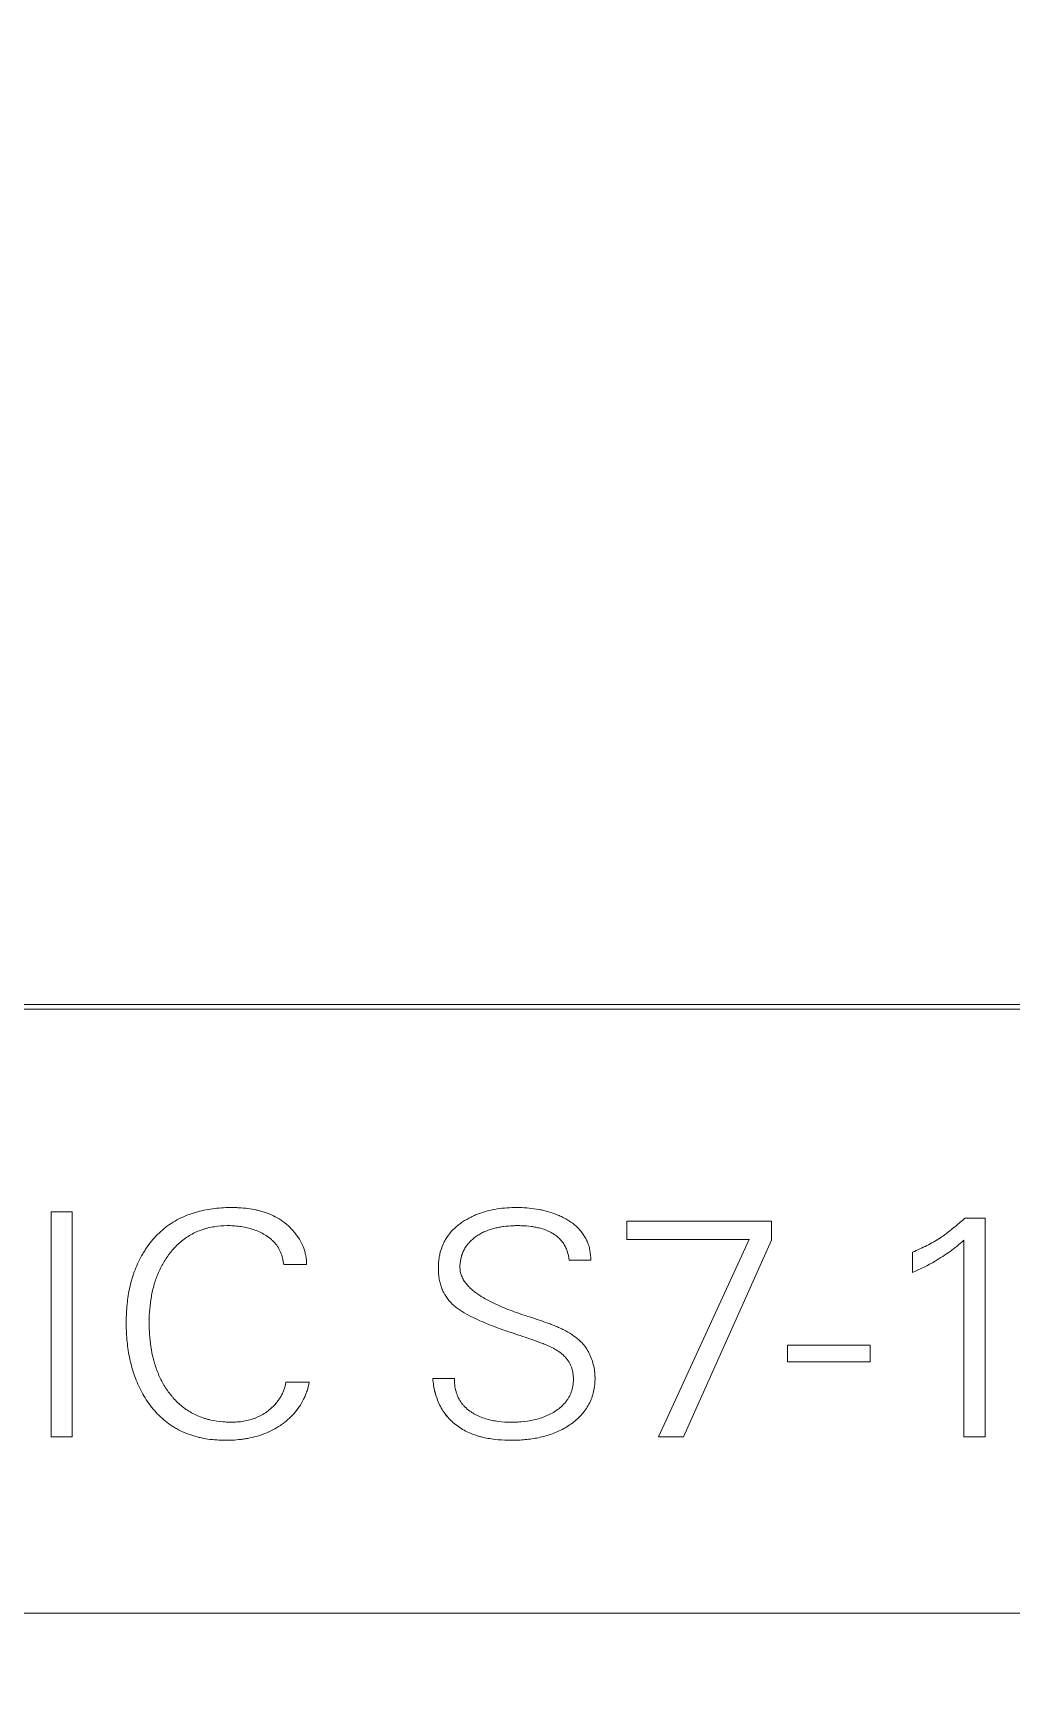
# Model space of a CAD drawing. Header units: millimetres. Extents: x 1359 to 3577, y 1333 to 3557.
# Drawn here: x 2578.28 to 2591.26, y 3249.92 to 3271.77 of the extents above; entities that cross this region are included whole.
import ezdxf

# ---------------------------------------------------------------- set-up
doc = ezdxf.new("R2010")
doc.units = ezdxf.units.MM
doc.set_wipeout_variables(frame=1)
doc.layers.add('! NO PLOT !', color=7, linetype='Continuous', true_color=0xff75dd, plot=False)
doc.layers.add('000-PI-Oprema', color=30, linetype='Continuous', lineweight=5)
doc.layers.add('002-PI-Kabelska kanalica', color=150, linetype='Continuous')

# ---------------------------------------------------------------- blocks, each defined once
blk = doc.blocks.new('6ES7515-2AN03-0AB0')
blk.add_wipeout([(49766.655, 38535.913), (49836.455, 38535.913), (49836.456, 38388.913), (49766.656, 38388.913)])
at = {"layer": '000-PI-Oprema', "color": 0, "linetype": 'ByBlock', "lineweight": 0}
for p, q in [((49812.156, 38464.696), (49772.256, 38464.696)), ((49812.156, 38464.696), (49772.256, 38464.696)), ((49812.205, 38464.632), (49772.205, 38464.632)), ((49812.205, 38464.632), (49772.205, 38464.632)), ((49788.603, 38461.941), (49788.603, 38458.953)), ((49788.882, 38461.941), (49788.603, 38461.941)), ((49788.603, 38461.941), (49788.603, 38458.953)), ((49788.882, 38461.941), (49788.603, 38461.941)), ((49788.882, 38458.953), (49788.882, 38461.941)), ((49788.882, 38458.953), (49788.882, 38461.941)), ((49796.248, 38461.817), (49796.248, 38461.573)), ((49798.167, 38461.817), (49796.248, 38461.817)), ((49796.248, 38461.817), (49796.248, 38461.573)), ((49798.167, 38461.817), (49796.248, 38461.817)), ((49798.168, 38461.564), (49798.167, 38461.817)), ((49798.168, 38461.564), (49798.167, 38461.817)), ((49801.005, 38461.858), (49800.735, 38461.858)), ((49801.005, 38461.858), (49800.735, 38461.858)), ((49801.005, 38458.953), (49801.005, 38461.858)), ((49801.005, 38458.953), (49801.005, 38461.858)), ((49796.248, 38461.573), (49797.871, 38461.573)), ((49796.248, 38461.573), (49797.871, 38461.573)), ((49797.871, 38461.573), (49796.665, 38458.953)), ((49797.871, 38461.573), (49796.665, 38458.953)), ((49796.998, 38458.952), (49798.168, 38461.564)), ((49796.998, 38458.952), (49798.168, 38461.564)), ((49800.039, 38461.407), (49800.039, 38461.138)), ((49800.039, 38461.407), (49800.039, 38461.138)), ((49800.718, 38461.564), (49800.718, 38458.953)), ((49800.718, 38461.564), (49800.718, 38458.953)), ((49791.691, 38461.242), (49791.995, 38461.242)), ((49791.691, 38461.242), (49791.995, 38461.242)), ((49793.744, 38461.188), (49793.744, 38461.192)), ((49793.744, 38461.188), (49793.744, 38461.192)), ((49795.481, 38461.299), (49795.768, 38461.299)), ((49795.481, 38461.299), (49795.768, 38461.299)), ((49798.381, 38460.169), (49798.381, 38459.95)), ((49799.477, 38460.169), (49798.381, 38460.169)), ((49798.381, 38460.169), (49798.381, 38459.95)), ((49799.477, 38460.169), (49798.381, 38460.169)), ((49799.477, 38459.95), (49799.477, 38460.169)), ((49799.477, 38459.95), (49799.477, 38460.169)), ((49798.381, 38459.95), (49799.477, 38459.95)), ((49798.381, 38459.95), (49799.477, 38459.95)), ((49792.03, 38459.678), (49791.721, 38459.678)), ((49792.03, 38459.678), (49791.721, 38459.678)), ((49793.957, 38459.727), (49793.67, 38459.727)), ((49793.957, 38459.727), (49793.67, 38459.727)), ((49788.603, 38458.953), (49788.882, 38458.953)), ((49788.603, 38458.953), (49788.882, 38458.953)), ((49800.718, 38458.953), (49801.005, 38458.953)), ((49800.718, 38458.953), (49801.005, 38458.953)), ((49817.455, 38456.613), (49766.955, 38456.613)), ((49817.455, 38456.613), (49766.955, 38456.613))]:
    blk.add_line(p, q, dxfattribs=at)
for points, knots in [([(49791.995, 38461.242), (49791.995, 38461.281), (49791.99, 38461.34), (49791.974, 38461.406), (49791.965, 38461.435), (49791.959, 38461.453), (49791.956, 38461.463), (49791.938, 38461.509), (49791.92, 38461.544), (49791.89, 38461.594), (49791.879, 38461.61), (49791.856, 38461.642), (49791.843, 38461.658), (49791.805, 38461.703), (49791.778, 38461.732), (49791.735, 38461.771), (49791.72, 38461.784), (49791.689, 38461.808), (49791.672, 38461.82), (49791.59, 38461.874), (49791.52, 38461.908), (49791.426, 38461.94), (49791.407, 38461.945), (49791.369, 38461.956), (49791.35, 38461.961), (49791.293, 38461.973), (49791.254, 38461.98), (49791.177, 38461.99), (49791.138, 38461.994), (49791.079, 38461.997), (49791.06, 38461.998), (49791.02, 38461.999), (49791.001, 38461.999), (49790.902, 38461.998), (49790.825, 38461.993), (49790.67, 38461.972), (49790.594, 38461.957), (49790.5, 38461.929), (49790.481, 38461.923), (49790.444, 38461.91), (49790.425, 38461.903), (49790.37, 38461.881), (49790.335, 38461.865), (49790.231, 38461.811), (49790.165, 38461.769), (49790.042, 38461.668), (49789.987, 38461.613), (49789.912, 38461.522), (49789.889, 38461.491), (49789.856, 38461.442), (49789.845, 38461.425), (49789.824, 38461.391), (49789.775, 38461.307), (49789.734, 38461.217), (49789.701, 38461.125), (49789.694, 38461.107), (49789.682, 38461.069), (49789.677, 38461.05), (49789.661, 38460.993), (49789.651, 38460.955), (49789.627, 38460.84), (49789.617, 38460.763), (49789.603, 38460.608), (49789.6, 38460.53), (49789.601, 38460.413), (49789.602, 38460.373), (49789.606, 38460.295), (49789.609, 38460.256), (49789.621, 38460.14), (49789.632, 38460.063), (49789.665, 38459.911), (49789.685, 38459.836), (49789.725, 38459.725), (49789.74, 38459.688), (49789.771, 38459.616), (49789.806, 38459.546), (49789.846, 38459.479), (49789.889, 38459.413), (49789.912, 38459.381), (49789.948, 38459.334), (49789.961, 38459.319), (49789.987, 38459.289), (49790.026, 38459.246), (49790.098, 38459.179), (49790.16, 38459.131), (49790.209, 38459.098), (49790.226, 38459.087), (49790.26, 38459.067), (49790.277, 38459.057), (49790.364, 38459.011), (49790.437, 38458.983), (49790.531, 38458.956), (49790.55, 38458.951), (49790.589, 38458.942), (49790.608, 38458.937), (49790.666, 38458.926), (49790.705, 38458.921), (49790.783, 38458.913), (49790.822, 38458.91), (49790.9, 38458.907), (49790.939, 38458.907), (49791.017, 38458.91), (49791.057, 38458.912), (49791.116, 38458.918), (49791.135, 38458.921), (49791.174, 38458.926), (49791.194, 38458.929), (49791.29, 38458.947), (49791.365, 38458.968), (49791.475, 38459.011), (49791.512, 38459.027), (49791.581, 38459.064), (49791.615, 38459.084), (49791.663, 38459.117), (49791.679, 38459.128), (49791.71, 38459.152), (49791.726, 38459.165), (49791.755, 38459.19), (49791.77, 38459.204), (49791.798, 38459.231), (49791.867, 38459.302), (49791.921, 38459.382), (49791.965, 38459.471), (49791.973, 38459.489), (49791.988, 38459.526), (49792.008, 38459.581), (49792.023, 38459.639), (49792.03, 38459.678)], [0, 0, 0, 0, 0.015625, 0.023438, 0.027344, 0.027344, 0.03125, 0.03125, 0.046875, 0.046875, 0.054687, 0.054687, 0.0625, 0.0625, 0.078125, 0.078125, 0.085937, 0.085937, 0.09375, 0.09375, 0.125, 0.125, 0.132812, 0.132812, 0.140625, 0.140625, 0.15625, 0.15625, 0.171875, 0.171875, 0.179687, 0.179687, 0.1875, 0.1875, 0.21875, 0.21875, 0.25, 0.25, 0.257812, 0.257812, 0.265625, 0.265625, 0.28125, 0.28125, 0.3125, 0.3125, 0.34375, 0.34375, 0.359375, 0.359375, 0.367187, 0.367187, 0.375, 0.40625, 0.40625, 0.414062, 0.414062, 0.421875, 0.421875, 0.4375, 0.4375, 0.46875, 0.46875, 0.5, 0.5, 0.515625, 0.515625, 0.53125, 0.53125, 0.5625, 0.5625, 0.59375, 0.59375, 0.609375, 0.609375, 0.625, 0.640625, 0.640625, 0.65625, 0.65625, 0.664062, 0.664062, 0.671875, 0.6875, 0.703125, 0.703125, 0.710937, 0.710937, 0.71875, 0.71875, 0.75, 0.75, 0.757812, 0.757812, 0.765625, 0.765625, 0.78125, 0.78125, 0.796875, 0.796875, 0.8125, 0.8125, 0.828125, 0.828125, 0.835937, 0.835937, 0.84375, 0.84375, 0.875, 0.875, 0.890625, 0.890625, 0.90625, 0.90625, 0.914062, 0.914062, 0.921875, 0.921875, 0.929687, 0.929687, 0.9375, 0.96875, 0.96875, 0.976562, 0.976562, 0.984375, 1, 1, 1, 1]), ([(49791.995, 38461.242), (49791.995, 38461.281), (49791.99, 38461.34), (49791.974, 38461.406), (49791.965, 38461.435), (49791.959, 38461.453), (49791.956, 38461.463), (49791.938, 38461.509), (49791.92, 38461.544), (49791.89, 38461.594), (49791.879, 38461.61), (49791.856, 38461.642), (49791.843, 38461.658), (49791.805, 38461.703), (49791.778, 38461.732), (49791.735, 38461.771), (49791.72, 38461.784), (49791.689, 38461.808), (49791.672, 38461.82), (49791.59, 38461.874), (49791.52, 38461.908), (49791.426, 38461.94), (49791.407, 38461.945), (49791.369, 38461.956), (49791.35, 38461.961), (49791.293, 38461.973), (49791.254, 38461.98), (49791.177, 38461.99), (49791.138, 38461.994), (49791.079, 38461.997), (49791.06, 38461.998), (49791.02, 38461.999), (49791.001, 38461.999), (49790.902, 38461.998), (49790.825, 38461.993), (49790.67, 38461.972), (49790.594, 38461.957), (49790.5, 38461.929), (49790.481, 38461.923), (49790.444, 38461.91), (49790.425, 38461.903), (49790.37, 38461.881), (49790.335, 38461.865), (49790.231, 38461.811), (49790.165, 38461.769), (49790.042, 38461.668), (49789.987, 38461.613), (49789.912, 38461.522), (49789.889, 38461.491), (49789.856, 38461.442), (49789.845, 38461.425), (49789.824, 38461.391), (49789.775, 38461.307), (49789.734, 38461.217), (49789.701, 38461.125), (49789.694, 38461.107), (49789.682, 38461.069), (49789.677, 38461.05), (49789.661, 38460.993), (49789.651, 38460.955), (49789.627, 38460.84), (49789.617, 38460.763), (49789.603, 38460.608), (49789.6, 38460.53), (49789.601, 38460.413), (49789.602, 38460.373), (49789.606, 38460.295), (49789.609, 38460.256), (49789.621, 38460.14), (49789.632, 38460.063), (49789.665, 38459.911), (49789.685, 38459.836), (49789.725, 38459.725), (49789.74, 38459.688), (49789.771, 38459.616), (49789.806, 38459.546), (49789.846, 38459.479), (49789.889, 38459.413), (49789.912, 38459.381), (49789.948, 38459.334), (49789.961, 38459.319), (49789.987, 38459.289), (49790.026, 38459.246), (49790.098, 38459.179), (49790.16, 38459.131), (49790.209, 38459.098), (49790.226, 38459.087), (49790.26, 38459.067), (49790.277, 38459.057), (49790.364, 38459.011), (49790.437, 38458.983), (49790.531, 38458.956), (49790.55, 38458.951), (49790.589, 38458.942), (49790.608, 38458.937), (49790.666, 38458.926), (49790.705, 38458.921), (49790.783, 38458.913), (49790.822, 38458.91), (49790.9, 38458.907), (49790.939, 38458.907), (49791.017, 38458.91), (49791.057, 38458.912), (49791.116, 38458.918), (49791.135, 38458.921), (49791.174, 38458.926), (49791.194, 38458.929), (49791.29, 38458.947), (49791.365, 38458.968), (49791.475, 38459.011), (49791.512, 38459.027), (49791.581, 38459.064), (49791.615, 38459.084), (49791.663, 38459.117), (49791.679, 38459.128), (49791.71, 38459.152), (49791.726, 38459.165), (49791.755, 38459.19), (49791.77, 38459.204), (49791.798, 38459.231), (49791.867, 38459.302), (49791.921, 38459.382), (49791.965, 38459.471), (49791.973, 38459.489), (49791.988, 38459.526), (49792.008, 38459.581), (49792.023, 38459.639), (49792.03, 38459.678)], [0, 0, 0, 0, 0.015625, 0.023438, 0.027344, 0.027344, 0.03125, 0.03125, 0.046875, 0.046875, 0.054687, 0.054687, 0.0625, 0.0625, 0.078125, 0.078125, 0.085937, 0.085937, 0.09375, 0.09375, 0.125, 0.125, 0.132812, 0.132812, 0.140625, 0.140625, 0.15625, 0.15625, 0.171875, 0.171875, 0.179687, 0.179687, 0.1875, 0.1875, 0.21875, 0.21875, 0.25, 0.25, 0.257812, 0.257812, 0.265625, 0.265625, 0.28125, 0.28125, 0.3125, 0.3125, 0.34375, 0.34375, 0.359375, 0.359375, 0.367187, 0.367187, 0.375, 0.40625, 0.40625, 0.414062, 0.414062, 0.421875, 0.421875, 0.4375, 0.4375, 0.46875, 0.46875, 0.5, 0.5, 0.515625, 0.515625, 0.53125, 0.53125, 0.5625, 0.5625, 0.59375, 0.59375, 0.609375, 0.609375, 0.625, 0.640625, 0.640625, 0.65625, 0.65625, 0.664062, 0.664062, 0.671875, 0.6875, 0.703125, 0.703125, 0.710937, 0.710937, 0.71875, 0.71875, 0.75, 0.75, 0.757812, 0.757812, 0.765625, 0.765625, 0.78125, 0.78125, 0.796875, 0.796875, 0.8125, 0.8125, 0.828125, 0.828125, 0.835937, 0.835937, 0.84375, 0.84375, 0.875, 0.875, 0.890625, 0.890625, 0.90625, 0.90625, 0.914062, 0.914062, 0.921875, 0.921875, 0.929687, 0.929687, 0.9375, 0.96875, 0.96875, 0.976562, 0.976562, 0.984375, 1, 1, 1, 1]), ([(49795.768, 38461.299), (49795.768, 38461.343), (49795.764, 38461.387), (49795.752, 38461.452), (49795.746, 38461.473), (49795.737, 38461.505), (49795.733, 38461.515), (49795.725, 38461.536), (49795.704, 38461.587), (49795.676, 38461.634), (49795.636, 38461.686), (49795.621, 38461.703), (49795.591, 38461.735), (49795.559, 38461.765), (49795.523, 38461.792), (49795.496, 38461.811), (49795.487, 38461.817), (49795.468, 38461.829), (49795.459, 38461.834), (49795.43, 38461.851), (49795.411, 38461.861), (49795.372, 38461.881), (49795.312, 38461.908), (49795.25, 38461.93), (49795.187, 38461.949), (49795.165, 38461.954), (49795.122, 38461.965), (49795.101, 38461.969), (49794.993, 38461.989), (49794.906, 38461.997), (49794.775, 38461.999), (49794.731, 38461.998), (49794.643, 38461.994), (49794.6, 38461.99), (49794.47, 38461.972), (49794.385, 38461.953), (49794.281, 38461.917), (49794.26, 38461.909), (49794.219, 38461.892), (49794.159, 38461.864), (49794.102, 38461.831), (49794.048, 38461.795), (49794.03, 38461.782), (49793.995, 38461.754), (49793.978, 38461.74), (49793.93, 38461.695), (49793.901, 38461.663), (49793.862, 38461.609), (49793.85, 38461.591), (49793.828, 38461.553), (49793.797, 38461.494), (49793.776, 38461.432), (49793.763, 38461.378), (49793.761, 38461.367), (49793.757, 38461.346), (49793.751, 38461.313), (49793.745, 38461.259), (49793.744, 38461.215), (49793.744, 38461.172), (49793.745, 38461.15), (49793.748, 38461.106), (49793.75, 38461.084), (49793.757, 38461.04), (49793.766, 38460.997), (49793.779, 38460.956), (49793.79, 38460.925), (49793.794, 38460.915), (49793.803, 38460.894), (49793.808, 38460.884), (49793.833, 38460.835), (49793.857, 38460.798), (49793.899, 38460.748), (49793.914, 38460.732), (49793.937, 38460.709), (49793.945, 38460.701), (49793.962, 38460.687), (49793.971, 38460.68), (49793.996, 38460.659), (49794.014, 38460.646), (49794.051, 38460.622), (49794.069, 38460.611), (49794.126, 38460.578), (49794.165, 38460.557), (49794.244, 38460.519), (49794.284, 38460.5), (49794.364, 38460.466), (49794.405, 38460.449), (49794.527, 38460.401), (49794.61, 38460.372), (49794.693, 38460.344)], [0, 0, 0, 0, 0.03125, 0.03125, 0.046875, 0.046875, 0.054688, 0.054688, 0.0625, 0.09375, 0.09375, 0.109375, 0.109375, 0.125, 0.140625, 0.140625, 0.148438, 0.148438, 0.15625, 0.15625, 0.171875, 0.171875, 0.1875, 0.21875, 0.21875, 0.234375, 0.234375, 0.25, 0.25, 0.3125, 0.3125, 0.34375, 0.34375, 0.375, 0.375, 0.4375, 0.4375, 0.453125, 0.453125, 0.46875, 0.5, 0.5, 0.515625, 0.515625, 0.53125, 0.53125, 0.5625, 0.5625, 0.578125, 0.578125, 0.59375, 0.625, 0.625, 0.632813, 0.632813, 0.640625, 0.65625, 0.671875, 0.671875, 0.6875, 0.6875, 0.703125, 0.703125, 0.71875, 0.734375, 0.734375, 0.742188, 0.742188, 0.75, 0.75, 0.78125, 0.78125, 0.796875, 0.796875, 0.804688, 0.804688, 0.8125, 0.8125, 0.828125, 0.828125, 0.84375, 0.84375, 0.875, 0.875, 0.90625, 0.90625, 0.9375, 0.9375, 1, 1, 1, 1]), ([(49795.768, 38461.299), (49795.768, 38461.343), (49795.764, 38461.387), (49795.752, 38461.452), (49795.746, 38461.473), (49795.737, 38461.505), (49795.733, 38461.515), (49795.725, 38461.536), (49795.704, 38461.587), (49795.676, 38461.634), (49795.636, 38461.686), (49795.621, 38461.703), (49795.591, 38461.735), (49795.559, 38461.765), (49795.523, 38461.792), (49795.496, 38461.811), (49795.487, 38461.817), (49795.468, 38461.829), (49795.459, 38461.834), (49795.43, 38461.851), (49795.411, 38461.861), (49795.372, 38461.881), (49795.312, 38461.908), (49795.25, 38461.93), (49795.187, 38461.949), (49795.165, 38461.954), (49795.122, 38461.965), (49795.101, 38461.969), (49794.993, 38461.989), (49794.906, 38461.997), (49794.775, 38461.999), (49794.731, 38461.998), (49794.643, 38461.994), (49794.6, 38461.99), (49794.47, 38461.972), (49794.385, 38461.953), (49794.281, 38461.917), (49794.26, 38461.909), (49794.219, 38461.892), (49794.159, 38461.864), (49794.102, 38461.831), (49794.048, 38461.795), (49794.03, 38461.782), (49793.995, 38461.754), (49793.978, 38461.74), (49793.93, 38461.695), (49793.901, 38461.663), (49793.862, 38461.609), (49793.85, 38461.591), (49793.828, 38461.553), (49793.797, 38461.494), (49793.776, 38461.432), (49793.763, 38461.378), (49793.761, 38461.367), (49793.757, 38461.346), (49793.751, 38461.313), (49793.745, 38461.259), (49793.744, 38461.215), (49793.744, 38461.172), (49793.745, 38461.15), (49793.748, 38461.106), (49793.75, 38461.084), (49793.757, 38461.04), (49793.766, 38460.997), (49793.779, 38460.956), (49793.79, 38460.925), (49793.794, 38460.915), (49793.803, 38460.894), (49793.808, 38460.884), (49793.833, 38460.835), (49793.857, 38460.798), (49793.899, 38460.748), (49793.914, 38460.732), (49793.937, 38460.709), (49793.945, 38460.701), (49793.962, 38460.687), (49793.971, 38460.68), (49793.996, 38460.659), (49794.014, 38460.646), (49794.051, 38460.622), (49794.069, 38460.611), (49794.126, 38460.578), (49794.165, 38460.557), (49794.244, 38460.519), (49794.284, 38460.5), (49794.364, 38460.466), (49794.405, 38460.449), (49794.527, 38460.401), (49794.61, 38460.372), (49794.693, 38460.344)], [0, 0, 0, 0, 0.03125, 0.03125, 0.046875, 0.046875, 0.054688, 0.054688, 0.0625, 0.09375, 0.09375, 0.109375, 0.109375, 0.125, 0.140625, 0.140625, 0.148438, 0.148438, 0.15625, 0.15625, 0.171875, 0.171875, 0.1875, 0.21875, 0.21875, 0.234375, 0.234375, 0.25, 0.25, 0.3125, 0.3125, 0.34375, 0.34375, 0.375, 0.375, 0.4375, 0.4375, 0.453125, 0.453125, 0.46875, 0.5, 0.5, 0.515625, 0.515625, 0.53125, 0.53125, 0.5625, 0.5625, 0.578125, 0.578125, 0.59375, 0.625, 0.625, 0.632813, 0.632813, 0.640625, 0.65625, 0.671875, 0.671875, 0.6875, 0.6875, 0.703125, 0.703125, 0.71875, 0.734375, 0.734375, 0.742188, 0.742188, 0.75, 0.75, 0.78125, 0.78125, 0.796875, 0.796875, 0.804688, 0.804688, 0.8125, 0.8125, 0.828125, 0.828125, 0.84375, 0.84375, 0.875, 0.875, 0.90625, 0.90625, 0.9375, 0.9375, 1, 1, 1, 1]), ([(49800.735, 38461.858), (49800.683, 38461.813), (49800.63, 38461.767), (49800.549, 38461.701), (49800.522, 38461.68), (49800.481, 38461.648), (49800.467, 38461.637), (49800.438, 38461.617), (49800.424, 38461.607), (49800.38, 38461.579), (49800.35, 38461.561), (49800.29, 38461.526), (49800.259, 38461.509), (49800.166, 38461.462), (49800.103, 38461.433), (49800.039, 38461.407)], [0, 0, 0, 0, 0.25, 0.25, 0.375, 0.375, 0.4375, 0.4375, 0.5, 0.5, 0.625, 0.625, 0.75, 0.75, 1, 1, 1, 1]), ([(49800.735, 38461.858), (49800.683, 38461.813), (49800.63, 38461.767), (49800.549, 38461.701), (49800.522, 38461.68), (49800.481, 38461.648), (49800.467, 38461.637), (49800.438, 38461.617), (49800.424, 38461.607), (49800.38, 38461.579), (49800.35, 38461.561), (49800.29, 38461.526), (49800.259, 38461.509), (49800.166, 38461.462), (49800.103, 38461.433), (49800.039, 38461.407)], [0, 0, 0, 0, 0.25, 0.25, 0.375, 0.375, 0.4375, 0.4375, 0.5, 0.5, 0.625, 0.625, 0.75, 0.75, 1, 1, 1, 1]), ([(49791.516, 38459.326), (49791.474, 38459.288), (49791.428, 38459.257), (49791.366, 38459.225), (49791.353, 38459.219), (49791.328, 38459.208), (49791.314, 38459.202), (49791.275, 38459.188), (49791.221, 38459.172), (49791.166, 38459.161), (49791.11, 38459.153), (49791.082, 38459.151), (49791.026, 38459.148), (49790.998, 38459.148), (49790.943, 38459.149), (49790.915, 38459.15), (49790.832, 38459.157), (49790.777, 38459.165), (49790.708, 38459.18), (49790.695, 38459.184), (49790.667, 38459.191), (49790.627, 38459.203), (49790.588, 38459.217), (49790.511, 38459.249), (49790.461, 38459.275), (49790.39, 38459.322), (49790.367, 38459.338), (49790.324, 38459.373), (49790.282, 38459.409), (49790.234, 38459.46), (49790.206, 38459.492), (49790.189, 38459.514), (49790.18, 38459.525), (49790.138, 38459.581), (49790.108, 38459.628), (49790.055, 38459.725), (49790.032, 38459.776), (49790.001, 38459.854), (49789.992, 38459.881), (49789.975, 38459.934), (49789.968, 38459.961), (49789.947, 38460.042), (49789.936, 38460.096), (49789.919, 38460.206), (49789.914, 38460.261), (49789.908, 38460.344), (49789.907, 38460.372), (49789.905, 38460.428), (49789.905, 38460.456), (49789.906, 38460.539), (49789.908, 38460.595), (49789.917, 38460.705), (49789.925, 38460.76), (49789.944, 38460.869), (49789.957, 38460.923), (49789.98, 38461.004), (49789.989, 38461.03), (49790.008, 38461.083), (49790.039, 38461.161), (49790.077, 38461.235), (49790.121, 38461.307), (49790.136, 38461.33), (49790.16, 38461.365), (49790.168, 38461.376), (49790.185, 38461.398), (49790.229, 38461.453), (49790.277, 38461.503), (49790.341, 38461.558), (49790.363, 38461.575), (49790.409, 38461.608), (49790.433, 38461.623), (49790.506, 38461.664), (49790.556, 38461.687), (49790.622, 38461.709), (49790.636, 38461.714), (49790.663, 38461.721), (49790.676, 38461.725), (49790.717, 38461.735), (49790.745, 38461.74), (49790.828, 38461.753), (49790.883, 38461.758), (49790.967, 38461.759), (49790.995, 38461.758), (49791.051, 38461.755), (49791.079, 38461.752), (49791.162, 38461.742), (49791.217, 38461.73), (49791.296, 38461.705), (49791.323, 38461.695), (49791.375, 38461.673), (49791.4, 38461.66), (49791.449, 38461.633), (49791.472, 38461.618), (49791.506, 38461.593), (49791.517, 38461.584), (49791.538, 38461.565), (49791.569, 38461.536), (49791.595, 38461.503), (49791.618, 38461.468), (49791.625, 38461.455), (49791.638, 38461.43), (49791.657, 38461.392), (49791.67, 38461.352), (49791.68, 38461.311), (49791.683, 38461.298), (49791.687, 38461.27), (49791.689, 38461.256), (49791.691, 38461.242)], [0, 0, 0, 0, 0.03125, 0.03125, 0.039063, 0.039063, 0.046875, 0.046875, 0.0625, 0.078125, 0.078125, 0.09375, 0.09375, 0.109375, 0.109375, 0.125, 0.125, 0.15625, 0.15625, 0.164063, 0.164063, 0.171875, 0.1875, 0.1875, 0.21875, 0.21875, 0.234375, 0.234375, 0.25, 0.265625, 0.273437, 0.273437, 0.28125, 0.28125, 0.3125, 0.3125, 0.34375, 0.34375, 0.359375, 0.359375, 0.375, 0.375, 0.40625, 0.40625, 0.4375, 0.4375, 0.453125, 0.453125, 0.46875, 0.46875, 0.5, 0.5, 0.53125, 0.53125, 0.5625, 0.5625, 0.578125, 0.578125, 0.59375, 0.625, 0.625, 0.640625, 0.640625, 0.648438, 0.648438, 0.65625, 0.6875, 0.6875, 0.703125, 0.703125, 0.71875, 0.71875, 0.75, 0.75, 0.757813, 0.757813, 0.765625, 0.765625, 0.78125, 0.78125, 0.8125, 0.8125, 0.828125, 0.828125, 0.84375, 0.84375, 0.875, 0.875, 0.890625, 0.890625, 0.90625, 0.90625, 0.921875, 0.921875, 0.929688, 0.929688, 0.9375, 0.953125, 0.953125, 0.960938, 0.960938, 0.96875, 0.984375, 0.984375, 0.992188, 0.992188, 1, 1, 1, 1]), ([(49791.516, 38459.326), (49791.474, 38459.288), (49791.428, 38459.257), (49791.366, 38459.225), (49791.353, 38459.219), (49791.328, 38459.208), (49791.314, 38459.202), (49791.275, 38459.188), (49791.221, 38459.172), (49791.166, 38459.161), (49791.11, 38459.153), (49791.082, 38459.151), (49791.026, 38459.148), (49790.998, 38459.148), (49790.943, 38459.149), (49790.915, 38459.15), (49790.832, 38459.157), (49790.777, 38459.165), (49790.708, 38459.18), (49790.695, 38459.184), (49790.667, 38459.191), (49790.627, 38459.203), (49790.588, 38459.217), (49790.511, 38459.249), (49790.461, 38459.275), (49790.39, 38459.322), (49790.367, 38459.338), (49790.324, 38459.373), (49790.282, 38459.409), (49790.234, 38459.46), (49790.206, 38459.492), (49790.189, 38459.514), (49790.18, 38459.525), (49790.138, 38459.581), (49790.108, 38459.628), (49790.055, 38459.725), (49790.032, 38459.776), (49790.001, 38459.854), (49789.992, 38459.881), (49789.975, 38459.934), (49789.968, 38459.961), (49789.947, 38460.042), (49789.936, 38460.096), (49789.919, 38460.206), (49789.914, 38460.261), (49789.908, 38460.344), (49789.907, 38460.372), (49789.905, 38460.428), (49789.905, 38460.456), (49789.906, 38460.539), (49789.908, 38460.595), (49789.917, 38460.705), (49789.925, 38460.76), (49789.944, 38460.869), (49789.957, 38460.923), (49789.98, 38461.004), (49789.989, 38461.03), (49790.008, 38461.083), (49790.039, 38461.161), (49790.077, 38461.235), (49790.121, 38461.307), (49790.136, 38461.33), (49790.16, 38461.365), (49790.168, 38461.376), (49790.185, 38461.398), (49790.229, 38461.453), (49790.277, 38461.503), (49790.341, 38461.558), (49790.363, 38461.575), (49790.409, 38461.608), (49790.433, 38461.623), (49790.506, 38461.664), (49790.556, 38461.687), (49790.622, 38461.709), (49790.636, 38461.714), (49790.663, 38461.721), (49790.676, 38461.725), (49790.717, 38461.735), (49790.745, 38461.74), (49790.828, 38461.753), (49790.883, 38461.758), (49790.967, 38461.759), (49790.995, 38461.758), (49791.051, 38461.755), (49791.079, 38461.752), (49791.162, 38461.742), (49791.217, 38461.73), (49791.296, 38461.705), (49791.323, 38461.695), (49791.375, 38461.673), (49791.4, 38461.66), (49791.449, 38461.633), (49791.472, 38461.618), (49791.506, 38461.593), (49791.517, 38461.584), (49791.538, 38461.565), (49791.569, 38461.536), (49791.595, 38461.503), (49791.618, 38461.468), (49791.625, 38461.455), (49791.638, 38461.43), (49791.657, 38461.392), (49791.67, 38461.352), (49791.68, 38461.311), (49791.683, 38461.298), (49791.687, 38461.27), (49791.689, 38461.256), (49791.691, 38461.242)], [0, 0, 0, 0, 0.03125, 0.03125, 0.039063, 0.039063, 0.046875, 0.046875, 0.0625, 0.078125, 0.078125, 0.09375, 0.09375, 0.109375, 0.109375, 0.125, 0.125, 0.15625, 0.15625, 0.164063, 0.164063, 0.171875, 0.1875, 0.1875, 0.21875, 0.21875, 0.234375, 0.234375, 0.25, 0.265625, 0.273437, 0.273437, 0.28125, 0.28125, 0.3125, 0.3125, 0.34375, 0.34375, 0.359375, 0.359375, 0.375, 0.375, 0.40625, 0.40625, 0.4375, 0.4375, 0.453125, 0.453125, 0.46875, 0.46875, 0.5, 0.5, 0.53125, 0.53125, 0.5625, 0.5625, 0.578125, 0.578125, 0.59375, 0.625, 0.625, 0.640625, 0.640625, 0.648438, 0.648438, 0.65625, 0.6875, 0.6875, 0.703125, 0.703125, 0.71875, 0.71875, 0.75, 0.75, 0.757813, 0.757813, 0.765625, 0.765625, 0.78125, 0.78125, 0.8125, 0.8125, 0.828125, 0.828125, 0.84375, 0.84375, 0.875, 0.875, 0.890625, 0.890625, 0.90625, 0.90625, 0.921875, 0.921875, 0.929688, 0.929688, 0.9375, 0.953125, 0.953125, 0.960938, 0.960938, 0.96875, 0.984375, 0.984375, 0.992188, 0.992188, 1, 1, 1, 1]), ([(49795.611, 38460.24), (49795.58, 38460.267), (49795.548, 38460.292), (49795.481, 38460.336), (49795.445, 38460.356), (49795.391, 38460.383), (49795.373, 38460.392), (49795.336, 38460.409), (49795.317, 38460.417), (49795.279, 38460.432), (49795.26, 38460.439), (49795.222, 38460.454), (49795.203, 38460.461), (49795.146, 38460.481), (49795.108, 38460.495), (49795.031, 38460.521), (49794.992, 38460.534), (49794.915, 38460.559), (49794.877, 38460.571), (49794.8, 38460.598), (49794.762, 38460.611), (49794.648, 38460.653), (49794.573, 38460.684), (49794.464, 38460.735), (49794.428, 38460.753), (49794.357, 38460.792), (49794.322, 38460.813), (49794.272, 38460.846), (49794.255, 38460.858), (49794.222, 38460.883), (49794.206, 38460.895), (49794.175, 38460.922), (49794.16, 38460.936), (49794.132, 38460.966), (49794.119, 38460.981), (49794.094, 38461.014), (49794.082, 38461.031), (49794.063, 38461.067), (49794.054, 38461.086), (49794.041, 38461.125), (49794.034, 38461.154), (49794.031, 38461.185), (49794.031, 38461.205), (49794.031, 38461.215), (49794.033, 38461.267), (49794.038, 38461.307), (49794.055, 38461.366), (49794.061, 38461.385), (49794.078, 38461.423), (49794.096, 38461.459), (49794.125, 38461.501), (49794.145, 38461.524), (49794.159, 38461.54), (49794.166, 38461.547), (49794.188, 38461.569), (49794.203, 38461.582), (49794.235, 38461.607), (49794.252, 38461.619), (49794.286, 38461.641), (49794.304, 38461.651), (49794.34, 38461.67), (49794.359, 38461.678), (49794.415, 38461.702), (49794.454, 38461.714), (49794.513, 38461.729), (49794.533, 38461.733), (49794.573, 38461.741), (49794.593, 38461.744), (49794.654, 38461.752), (49794.694, 38461.755), (49794.755, 38461.758), (49794.775, 38461.758), (49794.815, 38461.758), (49794.836, 38461.758), (49794.896, 38461.756), (49794.936, 38461.753), (49794.997, 38461.745), (49795.017, 38461.741), (49795.057, 38461.733), (49795.077, 38461.729), (49795.137, 38461.713), (49795.175, 38461.699), (49795.221, 38461.677), (49795.231, 38461.672), (49795.249, 38461.663), (49795.275, 38461.647), (49795.317, 38461.618), (49795.347, 38461.591), (49795.368, 38461.568), (49795.375, 38461.56), (49795.388, 38461.544), (49795.406, 38461.52), (49795.427, 38461.485), (49795.44, 38461.457), (49795.448, 38461.439), (49795.451, 38461.429), (49795.468, 38461.38), (49795.476, 38461.34), (49795.481, 38461.299)], [0, 0, 0, 0, 0.03125, 0.03125, 0.0625, 0.0625, 0.078125, 0.078125, 0.09375, 0.09375, 0.109375, 0.109375, 0.125, 0.125, 0.15625, 0.15625, 0.1875, 0.1875, 0.21875, 0.21875, 0.25, 0.25, 0.3125, 0.3125, 0.34375, 0.34375, 0.375, 0.375, 0.390625, 0.390625, 0.40625, 0.40625, 0.421875, 0.421875, 0.4375, 0.4375, 0.453125, 0.453125, 0.46875, 0.46875, 0.484375, 0.492187, 0.492187, 0.5, 0.5, 0.53125, 0.53125, 0.546875, 0.546875, 0.5625, 0.578125, 0.585937, 0.585937, 0.59375, 0.59375, 0.609375, 0.609375, 0.625, 0.625, 0.640625, 0.640625, 0.65625, 0.65625, 0.6875, 0.6875, 0.703125, 0.703125, 0.71875, 0.71875, 0.75, 0.75, 0.765625, 0.765625, 0.78125, 0.78125, 0.8125, 0.8125, 0.828125, 0.828125, 0.84375, 0.84375, 0.875, 0.875, 0.882813, 0.882813, 0.890625, 0.90625, 0.921875, 0.921875, 0.929687, 0.929687, 0.9375, 0.953125, 0.960937, 0.960937, 0.96875, 0.96875, 1, 1, 1, 1]), ([(49795.611, 38460.24), (49795.58, 38460.267), (49795.548, 38460.292), (49795.481, 38460.336), (49795.445, 38460.356), (49795.391, 38460.383), (49795.373, 38460.392), (49795.336, 38460.409), (49795.317, 38460.417), (49795.279, 38460.432), (49795.26, 38460.439), (49795.222, 38460.454), (49795.203, 38460.461), (49795.146, 38460.481), (49795.108, 38460.495), (49795.031, 38460.521), (49794.992, 38460.534), (49794.915, 38460.559), (49794.877, 38460.571), (49794.8, 38460.598), (49794.762, 38460.611), (49794.648, 38460.653), (49794.573, 38460.684), (49794.464, 38460.735), (49794.428, 38460.753), (49794.357, 38460.792), (49794.322, 38460.813), (49794.272, 38460.846), (49794.255, 38460.858), (49794.222, 38460.883), (49794.206, 38460.895), (49794.175, 38460.922), (49794.16, 38460.936), (49794.132, 38460.966), (49794.119, 38460.981), (49794.094, 38461.014), (49794.082, 38461.031), (49794.063, 38461.067), (49794.054, 38461.086), (49794.041, 38461.125), (49794.034, 38461.154), (49794.031, 38461.185), (49794.031, 38461.205), (49794.031, 38461.215), (49794.033, 38461.267), (49794.038, 38461.307), (49794.055, 38461.366), (49794.061, 38461.385), (49794.078, 38461.423), (49794.096, 38461.459), (49794.125, 38461.501), (49794.145, 38461.524), (49794.159, 38461.54), (49794.166, 38461.547), (49794.188, 38461.569), (49794.203, 38461.582), (49794.235, 38461.607), (49794.252, 38461.619), (49794.286, 38461.641), (49794.304, 38461.651), (49794.34, 38461.67), (49794.359, 38461.678), (49794.415, 38461.702), (49794.454, 38461.714), (49794.513, 38461.729), (49794.533, 38461.733), (49794.573, 38461.741), (49794.593, 38461.744), (49794.654, 38461.752), (49794.694, 38461.755), (49794.755, 38461.758), (49794.775, 38461.758), (49794.815, 38461.758), (49794.836, 38461.758), (49794.896, 38461.756), (49794.936, 38461.753), (49794.997, 38461.745), (49795.017, 38461.741), (49795.057, 38461.733), (49795.077, 38461.729), (49795.137, 38461.713), (49795.175, 38461.699), (49795.221, 38461.677), (49795.231, 38461.672), (49795.249, 38461.663), (49795.275, 38461.647), (49795.317, 38461.618), (49795.347, 38461.591), (49795.368, 38461.568), (49795.375, 38461.56), (49795.388, 38461.544), (49795.406, 38461.52), (49795.427, 38461.485), (49795.44, 38461.457), (49795.448, 38461.439), (49795.451, 38461.429), (49795.468, 38461.38), (49795.476, 38461.34), (49795.481, 38461.299)], [0, 0, 0, 0, 0.03125, 0.03125, 0.0625, 0.0625, 0.078125, 0.078125, 0.09375, 0.09375, 0.109375, 0.109375, 0.125, 0.125, 0.15625, 0.15625, 0.1875, 0.1875, 0.21875, 0.21875, 0.25, 0.25, 0.3125, 0.3125, 0.34375, 0.34375, 0.375, 0.375, 0.390625, 0.390625, 0.40625, 0.40625, 0.421875, 0.421875, 0.4375, 0.4375, 0.453125, 0.453125, 0.46875, 0.46875, 0.484375, 0.492187, 0.492187, 0.5, 0.5, 0.53125, 0.53125, 0.546875, 0.546875, 0.5625, 0.578125, 0.585937, 0.585937, 0.59375, 0.59375, 0.609375, 0.609375, 0.625, 0.625, 0.640625, 0.640625, 0.65625, 0.65625, 0.6875, 0.6875, 0.703125, 0.703125, 0.71875, 0.71875, 0.75, 0.75, 0.765625, 0.765625, 0.78125, 0.78125, 0.8125, 0.8125, 0.828125, 0.828125, 0.84375, 0.84375, 0.875, 0.875, 0.882813, 0.882813, 0.890625, 0.90625, 0.921875, 0.921875, 0.929687, 0.929687, 0.9375, 0.953125, 0.960937, 0.960937, 0.96875, 0.96875, 1, 1, 1, 1]), ([(49800.34, 38461.287), (49800.407, 38461.327), (49800.473, 38461.37), (49800.6, 38461.462), (49800.661, 38461.511), (49800.718, 38461.564)], [0, 0, 0, 0, 0.5, 0.5, 1, 1, 1, 1]), ([(49800.718, 38461.564), (49800.661, 38461.511), (49800.6, 38461.462), (49800.473, 38461.37), (49800.407, 38461.327), (49800.34, 38461.287)], [0, 0, 0, 0, 0.5, 0.5, 1, 1, 1, 1]), ([(49800.34, 38461.287), (49800.407, 38461.327), (49800.473, 38461.37), (49800.6, 38461.462), (49800.661, 38461.511), (49800.718, 38461.564)], [0, 0, 0, 0, 0.5, 0.5, 1, 1, 1, 1]), ([(49800.718, 38461.564), (49800.661, 38461.511), (49800.6, 38461.462), (49800.473, 38461.37), (49800.407, 38461.327), (49800.34, 38461.287)], [0, 0, 0, 0, 0.5, 0.5, 1, 1, 1, 1]), ([(49789.601, 38460.441), (49789.601, 38460.444), (49789.601, 38460.447), (49789.601, 38460.458), (49789.601, 38460.467), (49789.601, 38460.475)], [0, 0, 0, 0, 0.253425, 0.253425, 1, 1, 1, 1]), ([(49789.601, 38460.441), (49789.601, 38460.444), (49789.601, 38460.447), (49789.601, 38460.458), (49789.601, 38460.467), (49789.601, 38460.475)], [0, 0, 0, 0, 0.253425, 0.253425, 1, 1, 1, 1]), ([(49794.693, 38460.344), (49794.784, 38460.314), (49794.875, 38460.284), (49795.011, 38460.237), (49795.056, 38460.221), (49795.123, 38460.195), (49795.145, 38460.187), (49795.189, 38460.169), (49795.211, 38460.159), (49795.233, 38460.149)], [0, 0, 0, 0, 0.5, 0.5, 0.75, 0.75, 0.875, 0.875, 1, 1, 1, 1]), ([(49795.233, 38460.149), (49795.211, 38460.159), (49795.189, 38460.169), (49795.145, 38460.187), (49795.123, 38460.195), (49795.056, 38460.221), (49795.011, 38460.237), (49794.875, 38460.284), (49794.784, 38460.314), (49794.693, 38460.344)], [0, 0, 0, 0, 0.125, 0.125, 0.25, 0.25, 0.5, 0.5, 1, 1, 1, 1]), ([(49794.693, 38460.344), (49794.784, 38460.314), (49794.875, 38460.284), (49795.011, 38460.237), (49795.056, 38460.221), (49795.123, 38460.195), (49795.145, 38460.187), (49795.189, 38460.169), (49795.211, 38460.159), (49795.233, 38460.149)], [0, 0, 0, 0, 0.5, 0.5, 0.75, 0.75, 0.875, 0.875, 1, 1, 1, 1]), ([(49795.233, 38460.149), (49795.211, 38460.159), (49795.189, 38460.169), (49795.145, 38460.187), (49795.123, 38460.195), (49795.056, 38460.221), (49795.011, 38460.237), (49794.875, 38460.284), (49794.784, 38460.314), (49794.693, 38460.344)], [0, 0, 0, 0, 0.125, 0.125, 0.25, 0.25, 0.5, 0.5, 1, 1, 1, 1]), ([(49795.233, 38460.149), (49795.259, 38460.137), (49795.285, 38460.123), (49795.334, 38460.094), (49795.357, 38460.077), (49795.39, 38460.05), (49795.401, 38460.04), (49795.422, 38460.02), (49795.432, 38460.009), (49795.459, 38459.976), (49795.476, 38459.953), (49795.496, 38459.914), (49795.502, 38459.901), (49795.513, 38459.874), (49795.522, 38459.847), (49795.528, 38459.819), (49795.533, 38459.79), (49795.535, 38459.776), (49795.537, 38459.747), (49795.537, 38459.733), (49795.537, 38459.704), (49795.536, 38459.676), (49795.533, 38459.647), (49795.528, 38459.618), (49795.525, 38459.604), (49795.514, 38459.562), (49795.5, 38459.522), (49795.48, 38459.484), (49795.465, 38459.459), (49795.458, 38459.447), (49795.432, 38459.412), (49795.413, 38459.39), (49795.382, 38459.36), (49795.372, 38459.35), (49795.349, 38459.332), (49795.338, 38459.323), (49795.303, 38459.298), (49795.278, 38459.282), (49795.228, 38459.254), (49795.203, 38459.242), (49795.15, 38459.219), (49795.123, 38459.209), (49795.068, 38459.192), (49795.04, 38459.184), (49794.957, 38459.165), (49794.9, 38459.157), (49794.814, 38459.15), (49794.785, 38459.149), (49794.728, 38459.148), (49794.699, 38459.148), (49794.613, 38459.15), (49794.556, 38459.155), (49794.471, 38459.169), (49794.443, 38459.175), (49794.387, 38459.189), (49794.359, 38459.197), (49794.305, 38459.216), (49794.279, 38459.227), (49794.24, 38459.247), (49794.227, 38459.254), (49794.202, 38459.268), (49794.19, 38459.276), (49794.154, 38459.3), (49794.132, 38459.318), (49794.101, 38459.347), (49794.091, 38459.357), (49794.072, 38459.379), (49794.062, 38459.39), (49794.037, 38459.425), (49794.022, 38459.449), (49794.003, 38459.488), (49793.997, 38459.501), (49793.987, 38459.528), (49793.983, 38459.542), (49793.971, 38459.584), (49793.965, 38459.612), (49793.958, 38459.669), (49793.957, 38459.698), (49793.957, 38459.727)], [0, 0, 0, 0, 0.03125, 0.03125, 0.0625, 0.0625, 0.078125, 0.078125, 0.09375, 0.09375, 0.125, 0.125, 0.140625, 0.140625, 0.15625, 0.171875, 0.171875, 0.1875, 0.1875, 0.203125, 0.203125, 0.21875, 0.234375, 0.234375, 0.25, 0.25, 0.28125, 0.296875, 0.296875, 0.3125, 0.3125, 0.34375, 0.34375, 0.359375, 0.359375, 0.375, 0.375, 0.40625, 0.40625, 0.4375, 0.4375, 0.46875, 0.46875, 0.5, 0.5, 0.5625, 0.5625, 0.59375, 0.59375, 0.625, 0.625, 0.6875, 0.6875, 0.71875, 0.71875, 0.75, 0.75, 0.78125, 0.78125, 0.796875, 0.796875, 0.8125, 0.8125, 0.84375, 0.84375, 0.859375, 0.859375, 0.875, 0.875, 0.90625, 0.90625, 0.921875, 0.921875, 0.9375, 0.9375, 0.96875, 0.96875, 1, 1, 1, 1]), ([(49795.233, 38460.149), (49795.259, 38460.137), (49795.285, 38460.123), (49795.334, 38460.094), (49795.357, 38460.077), (49795.39, 38460.05), (49795.401, 38460.04), (49795.422, 38460.02), (49795.432, 38460.009), (49795.459, 38459.976), (49795.476, 38459.953), (49795.496, 38459.914), (49795.502, 38459.901), (49795.513, 38459.874), (49795.522, 38459.847), (49795.528, 38459.819), (49795.533, 38459.79), (49795.535, 38459.776), (49795.537, 38459.747), (49795.537, 38459.733), (49795.537, 38459.704), (49795.536, 38459.676), (49795.533, 38459.647), (49795.528, 38459.618), (49795.525, 38459.604), (49795.514, 38459.562), (49795.5, 38459.522), (49795.48, 38459.484), (49795.465, 38459.459), (49795.458, 38459.447), (49795.432, 38459.412), (49795.413, 38459.39), (49795.382, 38459.36), (49795.372, 38459.35), (49795.349, 38459.332), (49795.338, 38459.323), (49795.303, 38459.298), (49795.278, 38459.282), (49795.228, 38459.254), (49795.203, 38459.242), (49795.15, 38459.219), (49795.123, 38459.209), (49795.068, 38459.192), (49795.04, 38459.184), (49794.957, 38459.165), (49794.9, 38459.157), (49794.814, 38459.15), (49794.785, 38459.149), (49794.728, 38459.148), (49794.699, 38459.148), (49794.613, 38459.15), (49794.556, 38459.155), (49794.471, 38459.169), (49794.443, 38459.175), (49794.387, 38459.189), (49794.359, 38459.197), (49794.305, 38459.216), (49794.279, 38459.227), (49794.24, 38459.247), (49794.227, 38459.254), (49794.202, 38459.268), (49794.19, 38459.276), (49794.154, 38459.3), (49794.132, 38459.318), (49794.101, 38459.347), (49794.091, 38459.357), (49794.072, 38459.379), (49794.062, 38459.39), (49794.037, 38459.425), (49794.022, 38459.449), (49794.003, 38459.488), (49793.997, 38459.501), (49793.987, 38459.528), (49793.983, 38459.542), (49793.971, 38459.584), (49793.965, 38459.612), (49793.958, 38459.669), (49793.957, 38459.698), (49793.957, 38459.727)], [0, 0, 0, 0, 0.03125, 0.03125, 0.0625, 0.0625, 0.078125, 0.078125, 0.09375, 0.09375, 0.125, 0.125, 0.140625, 0.140625, 0.15625, 0.171875, 0.171875, 0.1875, 0.1875, 0.203125, 0.203125, 0.21875, 0.234375, 0.234375, 0.25, 0.25, 0.28125, 0.296875, 0.296875, 0.3125, 0.3125, 0.34375, 0.34375, 0.359375, 0.359375, 0.375, 0.375, 0.40625, 0.40625, 0.4375, 0.4375, 0.46875, 0.46875, 0.5, 0.5, 0.5625, 0.5625, 0.59375, 0.59375, 0.625, 0.625, 0.6875, 0.6875, 0.71875, 0.71875, 0.75, 0.75, 0.78125, 0.78125, 0.796875, 0.796875, 0.8125, 0.8125, 0.84375, 0.84375, 0.859375, 0.859375, 0.875, 0.875, 0.90625, 0.90625, 0.921875, 0.921875, 0.9375, 0.9375, 0.96875, 0.96875, 1, 1, 1, 1]), ([(49793.992, 38459.102), (49794.04, 38459.066), (49794.092, 38459.036), (49794.174, 38458.999), (49794.201, 38458.988), (49794.244, 38458.973), (49794.259, 38458.969), (49794.287, 38458.96), (49794.302, 38458.956), (49794.374, 38458.937), (49794.433, 38458.927), (49794.551, 38458.913), (49794.611, 38458.909), (49794.701, 38458.907), (49794.731, 38458.908), (49794.791, 38458.909), (49794.821, 38458.91), (49794.91, 38458.917), (49794.969, 38458.924), (49795.058, 38458.939), (49795.087, 38458.945), (49795.145, 38458.959), (49795.174, 38458.967), (49795.261, 38458.994), (49795.316, 38459.016), (49795.396, 38459.056), (49795.423, 38459.071), (49795.461, 38459.094), (49795.474, 38459.103), (49795.499, 38459.119), (49795.511, 38459.128), (49795.571, 38459.173), (49795.615, 38459.213), (49795.664, 38459.27), (49795.674, 38459.282), (49795.692, 38459.306), (49795.718, 38459.343), (49795.748, 38459.395), (49795.766, 38459.436), (49795.777, 38459.464), (49795.783, 38459.478), (49795.797, 38459.521), (49795.812, 38459.579), (49795.82, 38459.639), (49795.823, 38459.684), (49795.824, 38459.699), (49795.824, 38459.729), (49795.824, 38459.744), (49795.822, 38459.819), (49795.812, 38459.878), (49795.791, 38459.95), (49795.786, 38459.964), (49795.776, 38459.993), (49795.771, 38460.007), (49795.754, 38460.048), (49795.74, 38460.075), (49795.71, 38460.126), (49795.693, 38460.151), (49795.665, 38460.186), (49795.654, 38460.198), (49795.633, 38460.219), (49795.622, 38460.23), (49795.611, 38460.24)], [0, 0, 0, 0, 0.0625, 0.0625, 0.09375, 0.09375, 0.109375, 0.109375, 0.125, 0.125, 0.1875, 0.1875, 0.25, 0.25, 0.28125, 0.28125, 0.3125, 0.3125, 0.375, 0.375, 0.40625, 0.40625, 0.4375, 0.4375, 0.5, 0.5, 0.53125, 0.53125, 0.546875, 0.546875, 0.5625, 0.5625, 0.625, 0.625, 0.640625, 0.640625, 0.65625, 0.6875, 0.703125, 0.703125, 0.71875, 0.71875, 0.75, 0.78125, 0.78125, 0.796875, 0.796875, 0.8125, 0.8125, 0.875, 0.875, 0.890625, 0.890625, 0.90625, 0.90625, 0.9375, 0.9375, 0.96875, 0.96875, 0.984375, 0.984375, 1, 1, 1, 1]), ([(49793.992, 38459.102), (49794.04, 38459.066), (49794.092, 38459.036), (49794.174, 38458.999), (49794.201, 38458.988), (49794.244, 38458.973), (49794.259, 38458.969), (49794.287, 38458.96), (49794.302, 38458.956), (49794.374, 38458.937), (49794.433, 38458.927), (49794.551, 38458.913), (49794.611, 38458.909), (49794.701, 38458.907), (49794.731, 38458.908), (49794.791, 38458.909), (49794.821, 38458.91), (49794.91, 38458.917), (49794.969, 38458.924), (49795.058, 38458.939), (49795.087, 38458.945), (49795.145, 38458.959), (49795.174, 38458.967), (49795.261, 38458.994), (49795.316, 38459.016), (49795.396, 38459.056), (49795.423, 38459.071), (49795.461, 38459.094), (49795.474, 38459.103), (49795.499, 38459.119), (49795.511, 38459.128), (49795.571, 38459.173), (49795.615, 38459.213), (49795.664, 38459.27), (49795.674, 38459.282), (49795.692, 38459.306), (49795.718, 38459.343), (49795.748, 38459.395), (49795.766, 38459.436), (49795.777, 38459.464), (49795.783, 38459.478), (49795.797, 38459.521), (49795.812, 38459.579), (49795.82, 38459.639), (49795.823, 38459.684), (49795.824, 38459.699), (49795.824, 38459.729), (49795.824, 38459.744), (49795.822, 38459.819), (49795.812, 38459.878), (49795.791, 38459.95), (49795.786, 38459.964), (49795.776, 38459.993), (49795.771, 38460.007), (49795.754, 38460.048), (49795.74, 38460.075), (49795.71, 38460.126), (49795.693, 38460.151), (49795.665, 38460.186), (49795.654, 38460.198), (49795.633, 38460.219), (49795.622, 38460.23), (49795.611, 38460.24)], [0, 0, 0, 0, 0.0625, 0.0625, 0.09375, 0.09375, 0.109375, 0.109375, 0.125, 0.125, 0.1875, 0.1875, 0.25, 0.25, 0.28125, 0.28125, 0.3125, 0.3125, 0.375, 0.375, 0.40625, 0.40625, 0.4375, 0.4375, 0.5, 0.5, 0.53125, 0.53125, 0.546875, 0.546875, 0.5625, 0.5625, 0.625, 0.625, 0.640625, 0.640625, 0.65625, 0.6875, 0.703125, 0.703125, 0.71875, 0.71875, 0.75, 0.78125, 0.78125, 0.796875, 0.796875, 0.8125, 0.8125, 0.875, 0.875, 0.890625, 0.890625, 0.90625, 0.90625, 0.9375, 0.9375, 0.96875, 0.96875, 0.984375, 0.984375, 1, 1, 1, 1]), ([(49791.721, 38459.678), (49791.715, 38459.643), (49791.706, 38459.61), (49791.688, 38459.561), (49791.681, 38459.545), (49791.667, 38459.514), (49791.65, 38459.483), (49791.631, 38459.455), (49791.611, 38459.427), (49791.601, 38459.413), (49791.567, 38459.373), (49791.542, 38459.349), (49791.516, 38459.326)], [0, 0, 0, 0, 0.25, 0.25, 0.375, 0.375, 0.5, 0.625, 0.625, 0.75, 0.75, 1, 1, 1, 1]), ([(49791.721, 38459.678), (49791.715, 38459.643), (49791.706, 38459.61), (49791.688, 38459.561), (49791.681, 38459.545), (49791.667, 38459.514), (49791.65, 38459.483), (49791.631, 38459.455), (49791.611, 38459.427), (49791.601, 38459.413), (49791.567, 38459.373), (49791.542, 38459.349), (49791.516, 38459.326)], [0, 0, 0, 0, 0.25, 0.25, 0.375, 0.375, 0.5, 0.625, 0.625, 0.75, 0.75, 1, 1, 1, 1]), ([(49793.992, 38459.102), (49793.942, 38459.138), (49793.898, 38459.179), (49793.85, 38459.238), (49793.84, 38459.25), (49793.822, 38459.274), (49793.797, 38459.312), (49793.76, 38459.377), (49793.737, 38459.433), (49793.716, 38459.49), (49793.707, 38459.519), (49793.685, 38459.607), (49793.675, 38459.666), (49793.67, 38459.727)], [0, 0, 0, 0, 0.25, 0.25, 0.3125, 0.3125, 0.375, 0.5, 0.625, 0.625, 0.75, 0.75, 1, 1, 1, 1]), ([(49793.67, 38459.727), (49793.675, 38459.666), (49793.685, 38459.607), (49793.704, 38459.533), (49793.708, 38459.518), (49793.717, 38459.489), (49793.731, 38459.446), (49793.76, 38459.377), (49793.789, 38459.325), (49793.814, 38459.286), (49793.822, 38459.274), (49793.84, 38459.249), (49793.887, 38459.19), (49793.942, 38459.138), (49793.992, 38459.102)], [0, 0, 0, 0, 0.25, 0.25, 0.3125, 0.3125, 0.375, 0.5, 0.625, 0.625, 0.6875, 0.6875, 0.75, 1, 1, 1, 1]), ([(49793.992, 38459.102), (49793.942, 38459.138), (49793.898, 38459.179), (49793.85, 38459.238), (49793.84, 38459.25), (49793.822, 38459.274), (49793.797, 38459.312), (49793.76, 38459.377), (49793.737, 38459.433), (49793.716, 38459.49), (49793.707, 38459.519), (49793.685, 38459.607), (49793.675, 38459.666), (49793.67, 38459.727)], [0, 0, 0, 0, 0.25, 0.25, 0.3125, 0.3125, 0.375, 0.5, 0.625, 0.625, 0.75, 0.75, 1, 1, 1, 1]), ([(49793.67, 38459.727), (49793.675, 38459.666), (49793.685, 38459.607), (49793.704, 38459.533), (49793.708, 38459.518), (49793.717, 38459.489), (49793.731, 38459.446), (49793.76, 38459.377), (49793.789, 38459.325), (49793.814, 38459.286), (49793.822, 38459.274), (49793.84, 38459.249), (49793.887, 38459.19), (49793.942, 38459.138), (49793.992, 38459.102)], [0, 0, 0, 0, 0.25, 0.25, 0.3125, 0.3125, 0.375, 0.5, 0.625, 0.625, 0.6875, 0.6875, 0.75, 1, 1, 1, 1])]:
    blk.add_open_spline(points, degree=3, knots=knots, dxfattribs=at)
for points in [[(49791.691, 38461.242), (49791.689, 38461.255), (49791.687, 38461.268), (49791.685, 38461.282)], [(49791.691, 38461.242), (49791.689, 38461.255), (49791.687, 38461.268), (49791.685, 38461.282)], [(49800.039, 38461.138), (49800.142, 38461.181), (49800.242, 38461.231), (49800.34, 38461.287)], [(49800.039, 38461.138), (49800.142, 38461.181), (49800.242, 38461.231), (49800.34, 38461.287)], [(49796.665, 38458.953), (49796.776, 38458.953), (49796.887, 38458.953), (49796.998, 38458.952)], [(49796.665, 38458.953), (49796.776, 38458.953), (49796.887, 38458.953), (49796.998, 38458.952)]]:
    blk.add_open_spline(points, degree=3, dxfattribs=at)
blk = doc.blocks.new('6ES7590-1AB60-0AA0')
at = {"layer": '! NO PLOT !'}
for points, knots in [([(4182.124, 2928.515), (4182.199, 2928.612), (4182.369, 2928.768), (4182.683, 2928.882), (4183.038, 2928.895), (4183.399, 2928.785), (4183.777, 2928.431), (4183.872, 2927.879), (4183.756, 2927.354), (4183.479, 2927.031), (4183.126, 2926.844), (4182.72, 2926.805), (4182.268, 2926.884), (4181.925, 2927.192), (4181.763, 2927.614), (4181.699, 2928.175), (4181.769, 2928.889), (4182.084, 2929.604), (4182.597, 2929.983), (4183.092, 2930.106), (4183.4, 2930.118), (4183.573, 2930.102)], [0, 0, 0, 0, 0.038457, 0.07693, 0.106706, 0.154905, 0.197191, 0.271397, 0.327022, 0.370333, 0.407489, 0.456055, 0.502478, 0.55532, 0.599364, 0.64919, 0.741035, 0.834019, 0.897369, 0.94389, 1, 1, 1, 1]), ([(4188.512, 2929.965), (4188.388, 2930.009), (4188.109, 2930.081), (4187.698, 2930.126), (4187.3, 2930.053), (4186.967, 2929.861), (4186.764, 2929.517), (4186.737, 2929.129), (4186.863, 2928.802), (4187.108, 2928.589), (4187.397, 2928.447), (4187.724, 2928.301), (4188.028, 2928.163), (4188.248, 2927.945), (4188.282, 2927.683), (4188.234, 2927.428), (4188.046, 2927.218), (4187.773, 2927.122), (4187.47, 2927.126), (4187.156, 2927.183), (4186.945, 2927.246), (4186.837, 2927.288)], [0, 0, 0, 0, 0.06208, 0.137188, 0.193443, 0.251671, 0.313567, 0.374192, 0.43104, 0.472364, 0.524972, 0.583187, 0.642248, 0.683551, 0.722421, 0.762388, 0.803352, 0.84918, 0.895433, 0.945712, 1, 1, 1, 1]), ([(4183.555, 2929.802), (4183.474, 2929.808), (4183.411, 2929.811), (4182.934, 2929.811), (4182.612, 2929.653), (4182.257, 2929.125), (4182.164, 2928.852), (4182.124, 2928.515)], [0, 0, 0, 0, 0.058605, 0.058605, 0.623644, 0.623644, 1, 1, 1, 1]), ([(4186.79, 2926.966), (4186.856, 2926.944), (4187.019, 2926.898), (4187.29, 2926.841), (4187.607, 2926.815), (4187.928, 2926.841), (4188.219, 2926.942), (4188.46, 2927.124), (4188.625, 2927.385), (4188.678, 2927.716), (4188.624, 2928.092), (4188.355, 2928.434), (4187.993, 2928.61), (4187.639, 2928.758), (4187.326, 2928.898), (4187.133, 2929.184), (4187.151, 2929.493), (4187.35, 2929.717), (4187.63, 2929.811), (4187.928, 2929.801), (4188.199, 2929.736), (4188.367, 2929.668), (4188.438, 2929.633)], [0, 0, 0, 0, 0.033122, 0.080767, 0.131657, 0.184078, 0.233155, 0.2765, 0.32529, 0.376532, 0.433169, 0.501495, 0.573763, 0.622505, 0.685302, 0.733602, 0.777069, 0.822217, 0.867773, 0.913842, 0.962546, 1, 1, 1, 1]), ([(4182.968, 2928.571), (4182.877, 2928.592), (4182.689, 2928.6), (4182.368, 2928.495), (4182.125, 2928.181), (4182.101, 2927.798), (4182.184, 2927.377), (4182.508, 2927.114), (4182.939, 2927.105), (4183.305, 2927.266), (4183.46, 2927.632), (4183.467, 2928.002), (4183.371, 2928.335), (4183.146, 2928.516), (4183.013, 2928.56), (4182.968, 2928.571)], [0, 0, 0, 0, 0.0625, 0.125, 0.21875, 0.3125, 0.375, 0.5, 0.5625, 0.65625, 0.75, 0.8125, 0.90625, 0.96875, 1, 1, 1, 1])]:
    blk.add_open_spline(points, degree=3, knots=knots, dxfattribs=at)
for points in [[(4183.573, 2930.102), (4183.567, 2930.002), (4183.561, 2929.902), (4183.555, 2929.802)], [(4184.483, 2930.061), (4185.045, 2930.061), (4185.606, 2930.061), (4186.168, 2930.061)], [(4184.483, 2926.868), (4184.483, 2927.933), (4184.483, 2928.997), (4184.483, 2930.061)], [(4186.168, 2930.061), (4186.168, 2929.96), (4186.168, 2929.858), (4186.168, 2929.757)], [(4188.438, 2929.633), (4188.463, 2929.744), (4188.487, 2929.854), (4188.512, 2929.965)], [(4186.168, 2929.757), (4185.73, 2929.757), (4185.291, 2929.757), (4184.852, 2929.757)], [(4184.852, 2929.757), (4184.852, 2929.384), (4184.852, 2929.012), (4184.852, 2928.64)], [(4184.852, 2928.64), (4185.269, 2928.64), (4185.686, 2928.64), (4186.103, 2928.64)], [(4186.103, 2928.64), (4186.103, 2928.538), (4186.103, 2928.437), (4186.103, 2928.335)], [(4184.852, 2928.335), (4184.852, 2927.948), (4184.852, 2927.56), (4184.852, 2927.173)], [(4186.103, 2928.335), (4185.686, 2928.335), (4185.269, 2928.335), (4184.852, 2928.335)], [(4186.837, 2927.288), (4186.822, 2927.18), (4186.806, 2927.073), (4186.79, 2926.966)], [(4184.852, 2927.173), (4185.314, 2927.173), (4185.775, 2927.173), (4186.236, 2927.173)], [(4186.236, 2927.173), (4186.236, 2927.071), (4186.236, 2926.97), (4186.236, 2926.868)], [(4186.236, 2926.868), (4185.652, 2926.868), (4185.067, 2926.868), (4184.483, 2926.868)]]:
    blk.add_open_spline(points, degree=3, dxfattribs=at)

msp = doc.modelspace()

# ---------------------------------------------------------------- block references
msp.add_blockref('6ES7590-1AB60-0AA0', (-1597.659, 337.669))

# ---------------------------------------------------------------- next in the draw order: block references
at = {"layer": '002-PI-Kabelska kanalica', "color": 0, "linetype": 'ByBlock', "lineweight": 0}
msp.add_blockref('6ES7515-2AN03-0AB0', (-47210.084, -35205.83), dxfattribs=at)

doc.saveas('drawing.dxf')
